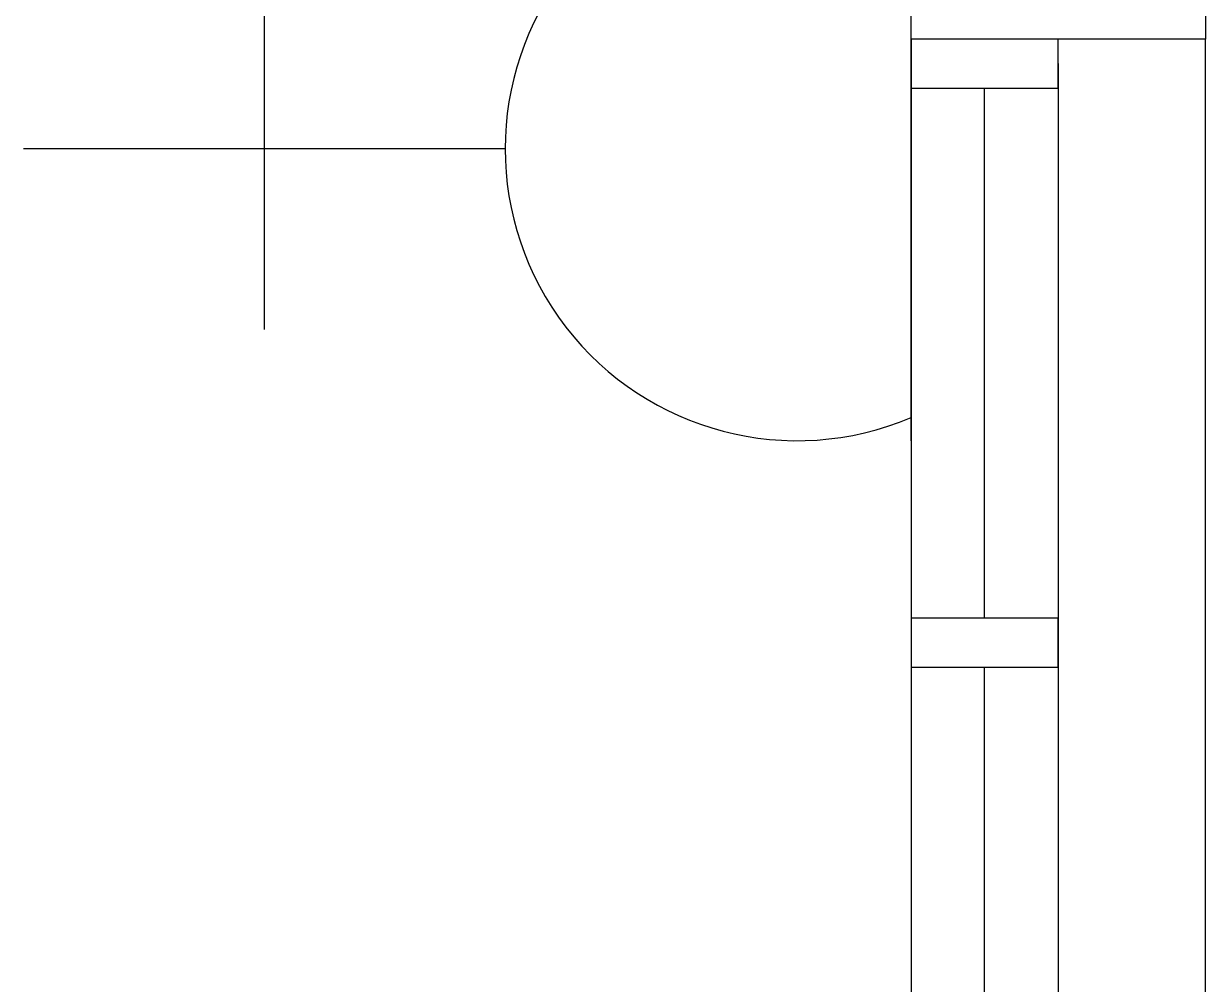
# Model space of a CAD drawing. Header units: inches. Extents: x 16928 to 514628, y -1471 to 241387.
# Drawn here: x 68234 to 69439, y 47722 to 48701 of the extents above; entities that cross this region are included whole.
import ezdxf

# ---------------------------------------------------------------- set-up
doc = ezdxf.new("R2010")
doc.units = ezdxf.units.IN
doc.header["$MEASUREMENT"] = 0
for name, color, linetype in [('ELECT', 6, 'Continuous'), ('LW', 2, 'Continuous'), ('TB', 8, 'Continuous'), ('WALL', 1, 'Continuous'), ('WIN', 9, 'Continuous')]:
    doc.layers.add(name, color=color, linetype=linetype)

# ---------------------------------------------------------------- blocks, each defined once
blk = doc.blocks.new('13A SSO 300mm')
at = {"layer": 'ELECT', "color": 6}
for p, q in [((0, 413.8), (0, 904.4)), ((-184, 659.1), (184, 659.1)), ((-297.4, 0), (297.4, 0))]:
    blk.add_line(p, q, dxfattribs=at)
blk.add_arc((0, 116.3), 297.4, 336.9763, 203.0237, dxfattribs=at)

msp = doc.modelspace()

# ---------------------------------------------------------------- linework, layer by layer
at = {"layer": 'LW'}
msp.add_line((69438.6, 45685.5), (69438.6, 48685.5), dxfattribs=at)
at = {"layer": 'WALL'}
msp.add_line((69138.6, 48685.5), (69138.6, 51685.5), dxfattribs=at)
msp.add_lwpolyline([(69138.6, 48685.5), (69138.6, 48835.5), (69438.6, 48835.5), (69438.6, 48685.5)], close=True, dxfattribs=at)
at = {"layer": 'WIN'}
for p, q in [((69138.6, 48685.5), (69138.6, 45685.5)), ((69288.6, 48660.5), (69288.6, 45710.5)), ((69213.6, 48095.5), (69213.6, 48635.5)), ((69213.6, 47505.5), (69213.6, 48045.5))]:
    msp.add_line(p, q, dxfattribs=at)
for points in [[(69288.6, 48635.5), (69288.6, 48685.5), (69138.6, 48685.5), (69138.6, 48635.5)], [(69288.6, 48045.5), (69288.6, 48095.5), (69138.6, 48095.5), (69138.6, 48045.5)]]:
    msp.add_lwpolyline(points, close=True, dxfattribs=at)

# ---------------------------------------------------------------- block references
at = {"layer": 'TB', "color": 6, "linetype": 'Continuous', "rotation": 90}
msp.add_blockref('13A SSO 300mm', (69138.6, 48573.7), dxfattribs=at)

doc.saveas('drawing.dxf')
